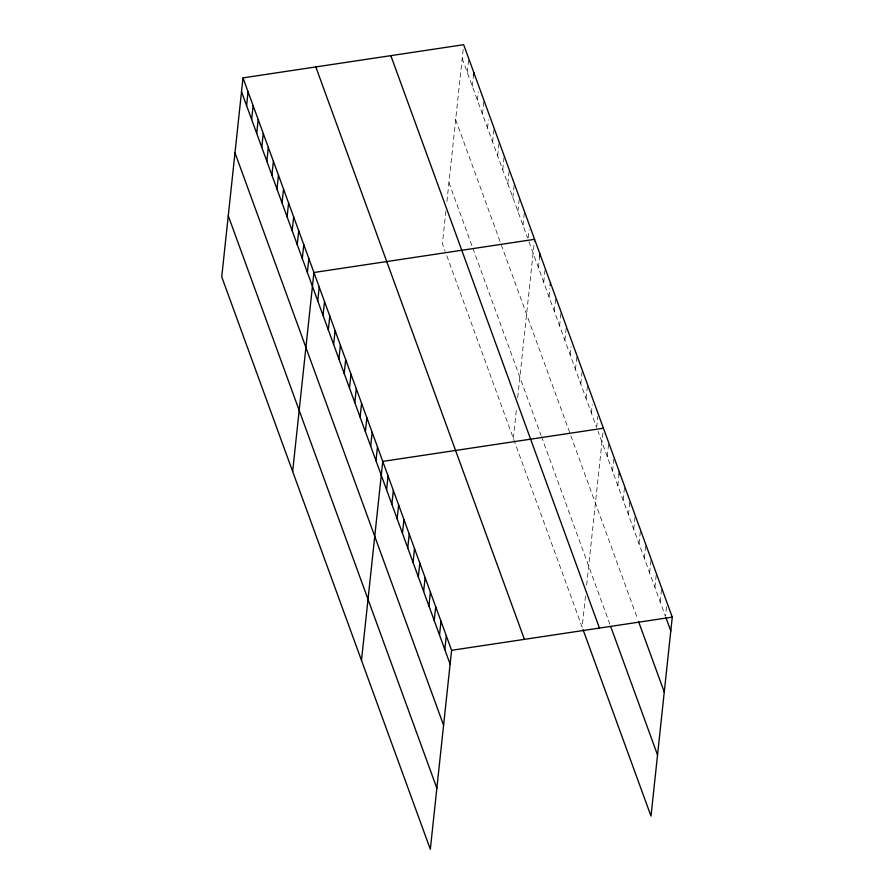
<?xml version="1.0" encoding="UTF-8"?>
<svg xmlns="http://www.w3.org/2000/svg" width="894" height="894" viewBox="0 0 894 894"><rect width="100%" height="100%" fill="white"/><g stroke="black" fill="none" stroke-linecap="round" stroke-linejoin="round"><path stroke-width="0.67" stroke-dasharray="4.47 3.35" d="M445.894 211.107L442.407 243.693L445.167 251.281M446.911 201.597L463.528 46.086M467.26 72.436L468.59 59.987M472.323 86.338L473.507 75.275M477.396 100.24L478.279 91.937M482.458 114.141L483.788 101.692M487.521 128.043L488.415 119.74M492.594 141.945L493.924 129.496M497.656 155.847L498.986 143.398M502.719 169.748L504.048 157.299M507.792 183.65L509.122 171.201M512.854 197.552L514.184 185.103M517.917 211.453L519.246 199.004M522.99 225.355L524.465 211.52M528.198 237.871L529.092 229.568M513.335 438.317L516.52 408.446M517.682 397.584L534.444 240.709M538.411 267.686L539.596 256.623M543.708 282.225L545.038 269.764M549.005 296.752L549.888 288.449M554.302 311.28L555.632 298.831M559.588 325.818L561.074 311.972M564.885 340.346L566.215 327.897M570.182 354.873L571.076 346.57M575.479 369.401L576.954 355.566M580.776 383.939L582.251 370.105M586.073 398.467L587.403 386.018M591.359 412.994L592.253 404.691M596.656 427.533L597.84 416.459M585.503 595.985L582.162 627.219L445.637 252.544M586.665 585.123L603.282 429.612M607.249 456.588L608.579 444.139M612.546 471.116L613.876 458.667M617.843 485.654L619.017 474.58M623.129 500.182L624.47 487.733M628.426 514.709L629.756 502.26M633.723 529.248L635.053 516.788M639.02 543.775L640.495 529.941M644.317 558.303L645.647 545.854M649.614 572.831L650.944 560.382M654.9 587.369L656.241 574.909M660.197 601.897L661.683 588.062M666.533 606.747L665.494 616.424L597.985 431.165M462.198 58.535L527.594 237.994M528.969 241.782L596.22 426.315M455.661 119.64L500.338 242.229M501.255 244.755L637.78 619.408M448.933 182.588L472.423 247.046M472.881 248.308L541.038 435.344M541.485 436.551L609.876 624.236"/><path stroke-width="1.34" d="M243 77.879L221.734 276.872L430.327 849.3L451.593 650.307L243 77.879L463.673 44.7L672.266 617.128L651 816.121L583.044 629.644M246.588 105.615L248.063 91.78M251.65 119.517L253.125 105.682M256.712 133.418L258.198 119.584M261.786 147.32L263.261 133.485M266.848 161.222L268.323 147.387M271.91 175.123L273.396 161.289M276.984 189.025L278.459 175.19M282.046 202.927L283.521 189.092M287.108 216.829L288.594 202.994M292.182 230.73L293.657 216.896M297.244 244.632L298.719 230.797M302.306 258.534L303.792 244.699M307.38 272.435L308.855 258.601M292.651 471.496L313.917 272.502L534.601 239.324M317.739 300.876L319.214 287.041M323.036 315.403L324.511 301.569M328.322 329.931L329.808 316.096M333.618 344.469L335.105 330.624M338.915 358.997L340.391 345.162M344.212 373.524L345.687 359.69M349.509 388.052L350.984 374.217M354.806 402.591L356.281 388.756M360.092 417.118L361.578 403.283M365.389 431.646L366.875 417.811M370.686 446.184L372.161 432.35M375.983 460.712L377.458 446.877M361.489 660.398L382.755 461.405L603.428 428.226M386.577 489.767L388.052 475.932M391.863 504.305L393.349 490.471M397.159 518.833L398.646 504.998M402.456 533.36L403.932 519.526M407.753 547.899L409.228 534.064M413.05 562.427L414.525 548.592M418.347 576.954L419.822 563.119M473.507 75.275L473.809 72.503M423.633 591.493L425.119 577.647M428.93 606.02L430.416 592.186M434.227 620.548L435.702 606.713M439.524 635.075L440.999 621.241M444.821 649.614L446.296 635.779M539.596 256.623L539.887 253.851M550.19 285.678L550.481 282.917M619.017 474.58L619.318 471.82M451.593 650.307L672.266 617.128M665.941 617.642L670.791 630.963M638.662 621.833L664.264 692.057M610.758 626.66L657.537 755.017M390.846 55.651L599.449 628.069M315.817 66.927L524.42 639.355M241.514 91.713L450.118 664.141M234.988 152.818L443.58 725.246M228.261 215.778L436.853 788.195"/></g></svg>
